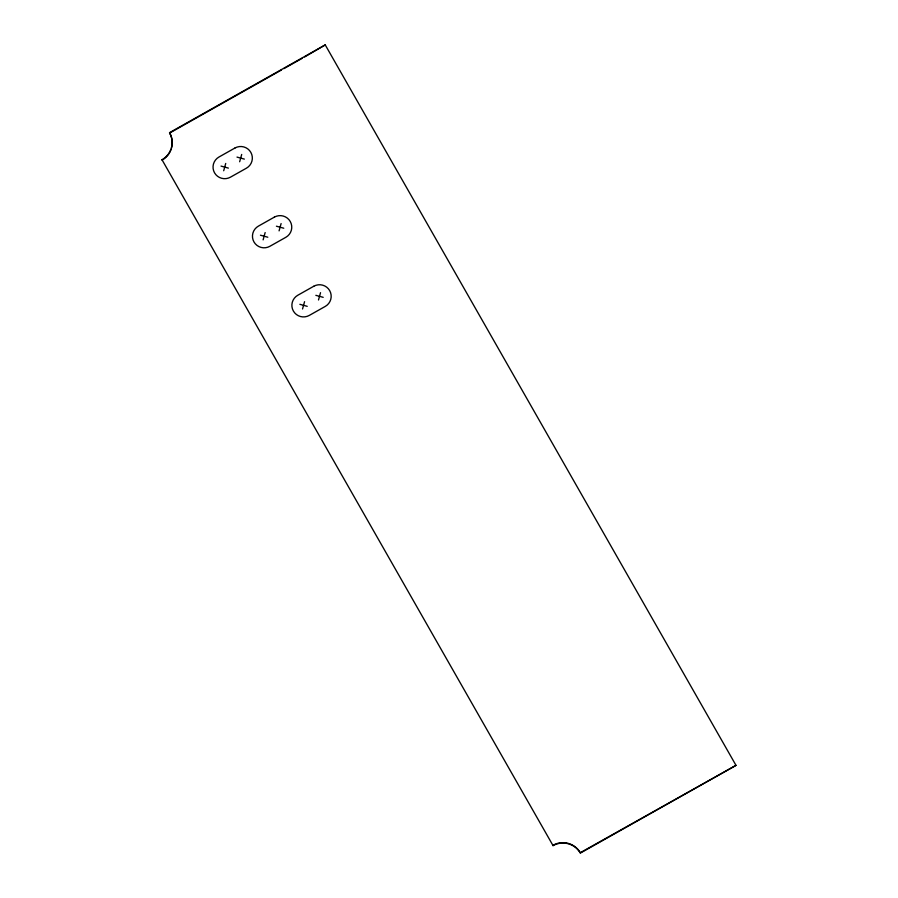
<?xml version="1.0" encoding="UTF-8"?>
<svg xmlns="http://www.w3.org/2000/svg" width="898" height="898" viewBox="0 0 898 898"><rect width="100%" height="100%" fill="white"/><g stroke="black" fill="none" stroke-linecap="round" stroke-linejoin="round"><path stroke-width="1.35" d="M223.692 170.755L225.724 163.458M239.654 161.752L241.697 154.456M263.114 239.867L265.146 232.571M279.076 230.865L281.108 223.568M302.536 308.979L304.568 301.683M318.498 299.977L320.53 292.681M169.565 132.646L325.233 44.9L736.001 765.354L580.332 853.1A20.014 19.868 -7.5 0 0 553.056 845.635L161.999 159.743A20.014 19.868 -7.5 0 0 169.565 132.646L169.621 133.05A20.014 19.868 -7.5 0 1 171.484 148.136M170.833 132.365L281.501 69.977M283.936 68.607L302.177 58.325M304.613 56.956L325.233 44.9M553.056 845.635L553 845.243A20.014 19.868 -7.5 0 1 580.276 852.707L736.001 765.354M237.005 157.094L244.346 159.103M221.031 166.096L228.373 168.106M276.427 226.206L283.768 228.215M260.454 235.209L267.795 237.218M315.849 295.33L323.19 297.328M299.876 304.321L307.217 306.33M161.999 159.743L162.055 160.147A20.014 19.868 -7.5 0 0 171.103 149.371M234.928 148.024L218.955 157.027A11.674 11.595 -7.5 0 0 214.543 172.831A11.674 11.595 -7.5 0 0 230.449 177.175L246.422 168.184A11.674 11.595 -7.5 0 0 250.834 152.368A11.674 11.595 -7.5 0 0 234.928 148.024M274.35 217.136L258.377 226.139A11.674 11.595 -7.5 0 0 253.966 241.944A11.674 11.595 -7.5 0 0 269.871 246.299L285.845 237.297A11.674 11.595 -7.5 0 0 290.256 221.492A11.674 11.595 -7.5 0 0 274.35 217.136M313.772 286.249L297.799 295.251A11.674 11.595 -7.5 0 0 293.388 311.056A11.674 11.595 -7.5 0 0 309.294 315.411L325.267 306.409A11.674 11.595 -7.5 0 0 329.678 290.604A11.674 11.595 -7.5 0 0 313.772 286.249"/></g></svg>
